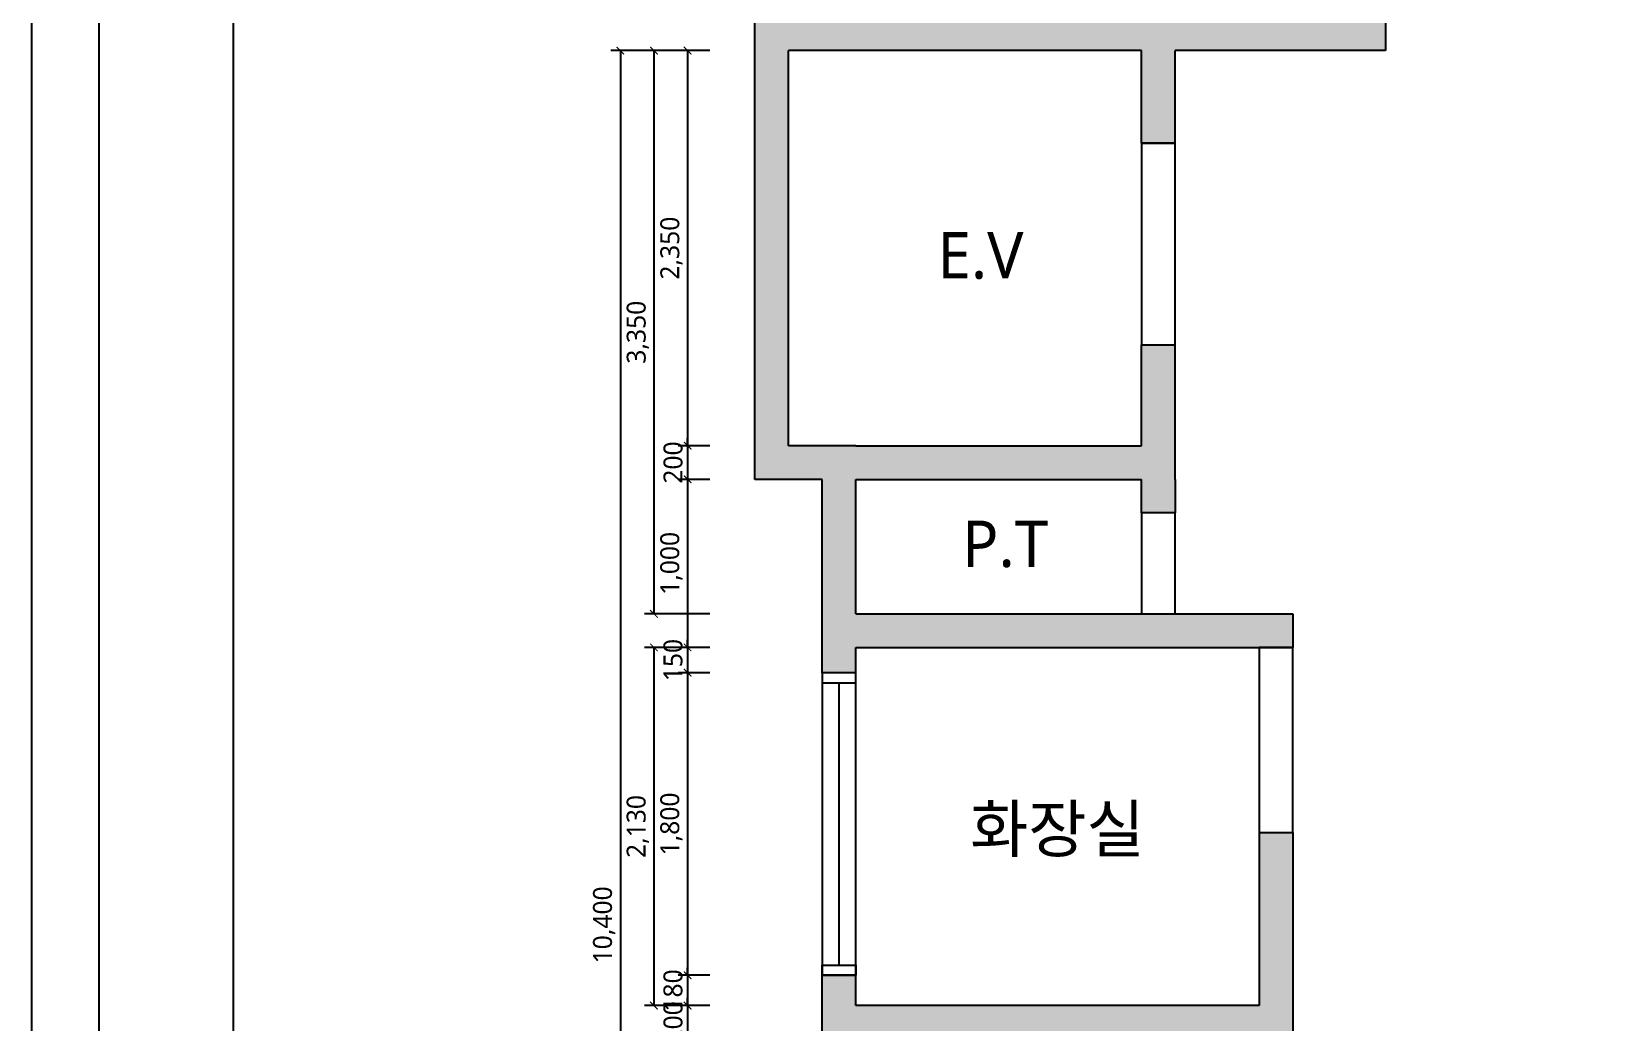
# Model space of a CAD drawing. Header units: metres. Extents: x 11578468 to 47831421, y -58341524 to -14256839.
# Drawn here: x 23809107 to 23818513, y -29031197 to -29025304 of the extents above; entities that cross this region are included whole.
import ezdxf
from ezdxf.enums import TextEntityAlignment as Align

# ---------------------------------------------------------------- set-up
doc = ezdxf.new("R2010")
doc.units = ezdxf.units.M
doc.header["$LTSCALE"] = 50
doc.header["$MEASUREMENT"] = 0
doc.linetypes.add('CEN', pattern=[62, 60, -1, 0, -1])
doc.layers.get('0').update_dxf_attribs({"linetype": 'CONTINUOUS'})
doc.layers.get('DEFPOINTS').update_dxf_attribs({"linetype": 'CONTINUOUS'})
for name, color, linetype in [('3.기호.계단선', 30, 'CONTINUOUS'), ('CEN', 250, 'CEN'), ('FORM(YOURNAME)-1', 1, 'CONTINUOUS'), ('FORM(YOURNAME)-11', 1, 'CONTINUOUS'), ('wall', 3, 'CONTINUOUS'), ('WIN', 4, 'CONTINUOUS')]:
    doc.layers.add(name, color=color, linetype=linetype)
for name, color, linetype, lineweight in [('DIM', 7, 'CONTINUOUS', 15), ('ha', 8, 'CONTINUOUS', 5), ('wall2', 3, 'CONTINUOUS', 25)]:
    doc.layers.add(name, color=color, linetype=linetype, lineweight=lineweight)
doc.styles.add('N 맑은고딕', font='malgun.ttf')
doc.styles.add('NEW 맑은고딕', font='malgun.ttf')
doc.styles.add('YOURNAME', font='malgun.ttf')
doc.dimstyles.new('JJ IN 45', dxfattribs={"dimscale": 45, "dimtxt": 2.5, "dimasz": 1, "dimexe": 1.25, "dimexo": 1.5, "dimtad": 1, "dimdec": 6, "dimlunit": 6, "dimtxsty": 'N 맑은고딕', "dimblk": 'ARCHTICK', "dimcen": 2.5, "dimclrd": 256, "dimclre": 256, "dimclrt": 256, "dimadec": 0, "dimazin": 0, "dimtfac": 1, "dimtdec": 6, "dimtix": 1, "dimtmove": 0, "dimatfit": 3, "dimldrblk": 'ARCHTICK', "dimfxl": 1, "dimarcsym": 0})

# ---------------------------------------------------------------- blocks, each defined once
blk = doc.blocks.new('FORM-ELEVATION')
at = {"layer": 'DEFPOINTS', "color": 158}
blk.add_lwpolyline([(-10309, -21692), (71691, -21692), (71691, 35708), (-10309, 35708)], close=True, dxfattribs=at)
at = {"layer": 'DEFPOINTS'}
blk.add_lwpolyline([(-8309, 33708), (61071, 33708), (61071, -19692), (-8309, -19692)], close=True, dxfattribs=at)
at = {"layer": 'FORM(YOURNAME)-11', "color": 250}
blk.add_lwpolyline([(-11309, -22692), (72691, -22692), (72691, 36708), (-11309, 36708)], close=True, dxfattribs=at)
at = {"layer": 'FORM(YOURNAME)-11', "color": 3, "style": 'YOURNAME'}
for tag, height, p in [('1', 451, (71041, -1219)), ('2', 451, (71041, -1863)), ('3', 451, (71041, -3150)), ('4', 451, (71041, -5081)), ('5', 515, (71041, -7398)), ('6', 515, (71041, -9650)), ('7', 515, (71041, -11903)), ('8', 515, (71041, -14155)), ('9', 515, (71041, -16408)), ('10', 515, (66791, -18596)), ('11', 515, (71041, -18660)), ('12', 515, (66791, -20848)), ('13', 515, (71041, -20848))]:
    blk.add_attdef(tag, text='', height=height, dxfattribs=at).set_placement(p, align=Align.MIDDLE_RIGHT)
blk = doc.blocks.new('*U1961')
at = {"layer": 'WIN', "linetype": 'Continuous'}
blk.add_line((60, 100), (1740, 100), dxfattribs=at)
for points in [[(0, 0), (1800, 0), (1800, 200), (0, 200)], [(0, 0), (60, 0), (60, 200), (0, 200)], [(1800, 0), (1740, 0), (1740, 200), (1800, 200)]]:
    blk.add_lwpolyline(points, close=True, dxfattribs=at)
blk = doc.blocks.new('_ArchTick')
at = {"color": 0, "linetype": 'ByBlock', "const_width": 0.15}
blk.add_lwpolyline([(-0.5, -0.5), (0.5, 0.5)], dxfattribs=at)
blk = doc.blocks.new('*D407')
at = {"layer": 'DEFPOINTS', "color": 0, "transparency": 16777216}
for p in [(23724552, -29133957), (23724352, -29136307), (23724552, -29136307)]:
    blk.add_point(p, dxfattribs=at)
at = {"layer": 'DIM', "lineweight": -2, "transparency": 16777216}
for p, q in [((23724484.5, -29133957), (23724295.8, -29133957)), ((23724352, -29133957), (23724352, -29136307)), ((23724484.5, -29136307), (23724295.8, -29136307))]:
    blk.add_line(p, q, dxfattribs=at)
at = {"layer": 'DIM', "lineweight": -2, "transparency": 16777216, "xscale": 45, "yscale": 45, "zscale": 45}
for p, rotation in [((23724352, -29133957), 90), ((23724352, -29136307), 270)]:
    blk.add_blockref('_ArchTick', p, dxfattribs=dict(at, rotation=rotation))
at = {"layer": 'DIM', "transparency": 16777216, "insert": (23724256.3, -29135132), "char_height": 112.5, "attachment_point": 5, "rotation": 90, "style": 'N 맑은고딕'}
blk.add_mtext('2,350', dxfattribs=at)
blk = doc.blocks.new('*D408')
at = {"layer": 'DEFPOINTS', "color": 0, "transparency": 16777216}
for p in [(23724552, -29136307), (23724352, -29136507), (23724552, -29136507)]:
    blk.add_point(p, dxfattribs=at)
at = {"layer": 'DIM', "lineweight": -2, "transparency": 16777216}
for p, q in [((23724484.5, -29136307), (23724295.8, -29136307)), ((23724352, -29136307), (23724352, -29136262)), ((23724352, -29136307), (23724352, -29136507)), ((23724484.5, -29136507), (23724295.8, -29136507)), ((23724352, -29136507), (23724352, -29136552))]:
    blk.add_line(p, q, dxfattribs=at)
at = {"layer": 'DIM', "lineweight": -2, "transparency": 16777216, "xscale": 45, "yscale": 45, "zscale": 45}
for p, rotation in [((23724352, -29136307), 270), ((23724352, -29136507), 90)]:
    blk.add_blockref('_ArchTick', p, dxfattribs=dict(at, rotation=rotation))
at = {"layer": 'DIM', "transparency": 16777216, "insert": (23724265.8, -29136407), "char_height": 112.5, "attachment_point": 5, "rotation": 90, "style": 'N 맑은고딕'}
blk.add_mtext('200', dxfattribs=at)
blk = doc.blocks.new('*D409')
at = {"layer": 'DEFPOINTS', "color": 0, "transparency": 16777216}
for p in [(23724552, -29136507), (23724352, -29137507), (23724552, -29137507)]:
    blk.add_point(p, dxfattribs=at)
at = {"layer": 'DIM', "lineweight": -2, "transparency": 16777216}
for p, q in [((23724484.5, -29136507), (23724295.8, -29136507)), ((23724352, -29136507), (23724352, -29137507)), ((23724484.5, -29137507), (23724295.8, -29137507))]:
    blk.add_line(p, q, dxfattribs=at)
at = {"layer": 'DIM', "lineweight": -2, "transparency": 16777216, "xscale": 45, "yscale": 45, "zscale": 45}
for p, rotation in [((23724352, -29136507), 90), ((23724352, -29137507), 270)]:
    blk.add_blockref('_ArchTick', p, dxfattribs=dict(at, rotation=rotation))
at = {"layer": 'DIM', "transparency": 16777216, "insert": (23724256, -29137007), "char_height": 112.5, "attachment_point": 5, "rotation": 90, "style": 'N 맑은고딕'}
blk.add_mtext('1,000', dxfattribs=at)
blk = doc.blocks.new('*D410')
at = {"layer": 'DEFPOINTS', "color": 0, "transparency": 16777216}
for p in [(23724552, -29137507), (23724352, -29137657), (23724552, -29137657)]:
    blk.add_point(p, dxfattribs=at)
at = {"layer": 'DIM', "lineweight": -2, "transparency": 16777216}
for p, q in [((23724484.5, -29137507), (23724295.8, -29137507)), ((23724352, -29137507), (23724352, -29137462)), ((23724352, -29137507), (23724352, -29137657)), ((23724484.5, -29137657), (23724295.8, -29137657)), ((23724352, -29137657), (23724352, -29137702))]:
    blk.add_line(p, q, dxfattribs=at)
at = {"layer": 'DIM', "lineweight": -2, "transparency": 16777216, "xscale": 45, "yscale": 45, "zscale": 45}
for p, rotation in [((23724352, -29137507), 270), ((23724352, -29137657), 90)]:
    blk.add_blockref('_ArchTick', p, dxfattribs=dict(at, rotation=rotation))
at = {"layer": 'DIM', "transparency": 16777216, "insert": (23724265.4, -29137582), "char_height": 112.5, "attachment_point": 5, "rotation": 90, "style": 'N 맑은고딕'}
blk.add_mtext('150', dxfattribs=at)
blk = doc.blocks.new('*D411')
at = {"layer": 'DEFPOINTS', "color": 0, "transparency": 16777216}
for p in [(23724552, -29137657), (23724352, -29139457), (23724552, -29139457)]:
    blk.add_point(p, dxfattribs=at)
at = {"layer": 'DIM', "lineweight": -2, "transparency": 16777216}
for p, q in [((23724484.5, -29137657), (23724295.8, -29137657)), ((23724352, -29137657), (23724352, -29139457)), ((23724484.5, -29139457), (23724295.8, -29139457))]:
    blk.add_line(p, q, dxfattribs=at)
at = {"layer": 'DIM', "lineweight": -2, "transparency": 16777216, "xscale": 45, "yscale": 45, "zscale": 45}
for p, rotation in [((23724352, -29137657), 90), ((23724352, -29139457), 270)]:
    blk.add_blockref('_ArchTick', p, dxfattribs=dict(at, rotation=rotation))
at = {"layer": 'DIM', "transparency": 16777216, "insert": (23724256, -29138557), "char_height": 112.5, "attachment_point": 5, "rotation": 90, "style": 'N 맑은고딕'}
blk.add_mtext('1,800', dxfattribs=at)
blk = doc.blocks.new('*D412')
at = {"layer": 'DEFPOINTS', "color": 0, "transparency": 16777216}
for p in [(23724552, -29139457), (23724352, -29139637), (23724552, -29139637)]:
    blk.add_point(p, dxfattribs=at)
at = {"layer": 'DIM', "lineweight": -2, "transparency": 16777216}
for p, q in [((23724352, -29139457), (23724352, -29139412)), ((23724484.5, -29139457), (23724295.8, -29139457)), ((23724352, -29139457), (23724352, -29139637)), ((23724484.5, -29139637), (23724295.8, -29139637)), ((23724352, -29139637), (23724352, -29139682))]:
    blk.add_line(p, q, dxfattribs=at)
at = {"layer": 'DIM', "lineweight": -2, "transparency": 16777216, "xscale": 45, "yscale": 45, "zscale": 45}
for p, rotation in [((23724352, -29139457), 270), ((23724352, -29139637), 90)]:
    blk.add_blockref('_ArchTick', p, dxfattribs=dict(at, rotation=rotation))
at = {"layer": 'DIM', "transparency": 16777216, "insert": (23724265.4, -29139547), "char_height": 112.5, "attachment_point": 5, "rotation": 90, "style": 'N 맑은고딕'}
blk.add_mtext('180', dxfattribs=at)
blk = doc.blocks.new('*D413')
at = {"layer": 'DEFPOINTS', "color": 0, "transparency": 16777216}
for p in [(23724552, -29139637), (23724352, -29139837), (23724552, -29139837)]:
    blk.add_point(p, dxfattribs=at)
at = {"layer": 'DIM', "lineweight": -2, "transparency": 16777216}
for p, q in [((23724352, -29139637), (23724352, -29139592)), ((23724484.5, -29139637), (23724295.8, -29139637)), ((23724352, -29139637), (23724352, -29139837)), ((23724484.5, -29139837), (23724295.8, -29139837)), ((23724352, -29139837), (23724352, -29139882))]:
    blk.add_line(p, q, dxfattribs=at)
at = {"layer": 'DIM', "lineweight": -2, "transparency": 16777216, "xscale": 45, "yscale": 45, "zscale": 45}
for p, rotation in [((23724352, -29139637), 270), ((23724352, -29139837), 90)]:
    blk.add_blockref('_ArchTick', p, dxfattribs=dict(at, rotation=rotation))
at = {"layer": 'DIM', "transparency": 16777216, "insert": (23724265.8, -29139737), "char_height": 112.5, "attachment_point": 5, "rotation": 90, "style": 'N 맑은고딕'}
blk.add_mtext('200', dxfattribs=at)
blk = doc.blocks.new('*D419')
at = {"layer": 'DEFPOINTS', "color": 0, "transparency": 16777216}
for p in [(23724552, -29133957), (23724152, -29137307), (23724552, -29137307)]:
    blk.add_point(p, dxfattribs=at)
at = {"layer": 'DIM', "lineweight": -2, "transparency": 16777216}
for p, q in [((23724484.5, -29133957), (23724095.8, -29133957)), ((23724152, -29133957), (23724152, -29137307)), ((23724484.5, -29137307), (23724095.8, -29137307))]:
    blk.add_line(p, q, dxfattribs=at)
at = {"layer": 'DIM', "lineweight": -2, "transparency": 16777216, "xscale": 45, "yscale": 45, "zscale": 45}
for p, rotation in [((23724152, -29133957), 90), ((23724152, -29137307), 270)]:
    blk.add_blockref('_ArchTick', p, dxfattribs=dict(at, rotation=rotation))
at = {"layer": 'DIM', "transparency": 16777216, "insert": (23724056.3, -29135632), "char_height": 112.5, "attachment_point": 5, "rotation": 90, "style": 'N 맑은고딕'}
blk.add_mtext('3,350', dxfattribs=at)
blk = doc.blocks.new('*D420')
at = {"layer": 'DEFPOINTS', "color": 0, "transparency": 16777216}
for p in [(23724552, -29137507), (23724152, -29139637), (23724552, -29139637)]:
    blk.add_point(p, dxfattribs=at)
at = {"layer": 'DIM', "lineweight": -2, "transparency": 16777216}
for p, q in [((23724484.5, -29137507), (23724095.8, -29137507)), ((23724152, -29137507), (23724152, -29139637)), ((23724484.5, -29139637), (23724095.8, -29139637))]:
    blk.add_line(p, q, dxfattribs=at)
at = {"layer": 'DIM', "lineweight": -2, "transparency": 16777216, "xscale": 45, "yscale": 45, "zscale": 45}
for p, rotation in [((23724152, -29137507), 90), ((23724152, -29139637), 270)]:
    blk.add_blockref('_ArchTick', p, dxfattribs=dict(at, rotation=rotation))
at = {"layer": 'DIM', "transparency": 16777216, "insert": (23724056, -29138572), "char_height": 112.5, "attachment_point": 5, "rotation": 90, "style": 'N 맑은고딕'}
blk.add_mtext('2,130', dxfattribs=at)
blk = doc.blocks.new('*D422')
at = {"layer": 'DEFPOINTS', "color": 0, "transparency": 16777216}
for p in [(23724533.9, -29133957), (23723952, -29144357), (23724552, -29144357)]:
    blk.add_point(p, dxfattribs=at)
at = {"layer": 'DIM', "lineweight": -2, "transparency": 16777216}
for p, q in [((23724466.4, -29133957), (23723895.8, -29133957)), ((23723952, -29133957), (23723952, -29144357)), ((23724484.5, -29144357), (23723895.8, -29144357))]:
    blk.add_line(p, q, dxfattribs=at)
at = {"layer": 'DIM', "lineweight": -2, "transparency": 16777216, "xscale": 45, "yscale": 45, "zscale": 45}
for p, rotation in [((23723952, -29133957), 90), ((23723952, -29144357), 270)]:
    blk.add_blockref('_ArchTick', p, dxfattribs=dict(at, rotation=rotation))
at = {"layer": 'DIM', "transparency": 16777216, "insert": (23723856, -29139157), "char_height": 112.5, "attachment_point": 5, "rotation": 90, "style": 'N 맑은고딕'}
blk.add_mtext('10,400', dxfattribs=at)
blk = doc.blocks.new('sdagdgds')
at = {"layer": 'ha', "transparency": 33554687}
h = blk.add_hatch(color=256, dxfattribs=at)
h.dxf.hatch_style = 1
h.paths.add_polyline_path([(23725502, -29128457), (23728302, -29128457), (23728302, -29132607), (23728502, -29132607), (23728502, -29128257), (23728302, -29128257), (23725302, -29128257), (23725302, -29132557), (23725502, -29132557)])
h.paths.add_polyline_path([(23728502, -29133657), (23728302, -29133657), (23728302, -29133757), (23725502, -29133757), (23725502, -29133657), (23725302, -29133657), (23725302, -29133757), (23724848.0976572, -29133757), (23724752, -29133757), (23724752, -29136507), (23725152, -29136507), (23725152, -29137657), (23725352, -29137657), (23725352, -29137507), (23727752, -29137507), (23727952, -29137507), (23727952, -29137307), (23725352, -29137307), (23725352, -29136507), (23727052, -29136507), (23727052, -29136707), (23727252, -29136707), (23727252, -29136507), (23727252, -29135757), (23727252, -29135707), (23727052, -29135707), (23727052, -29135757), (23727052, -29136307), (23725352, -29136307), (23724952, -29136307), (23724952, -29133957), (23727052, -29133957), (23727052, -29134507), (23727252, -29134507), (23727252, -29133957), (23728502, -29133957)])
h.paths.add_polyline_path([(23727952, -29138607), (23727752, -29138607), (23727752, -29139637), (23725352, -29139637), (23725352, -29139457), (23725152, -29139457), (23725152, -29140057), (23725352, -29140057), (23725352, -29139837), (23727752, -29139837), (23727752, -29139907), (23727952, -29139907), (23727952, -29139837)])
h.paths.add_polyline_path([(23727952, -29141007), (23727752, -29141007), (23727752, -29142007), (23725352, -29142007), (23725352, -29141857), (23725152, -29141857), (23725152, -29144557), (23725652, -29144557), (23725652, -29144657), (23729552, -29144657), (23729552, -29144457), (23725852, -29144457), (23725852, -29144357), (23725352, -29144357), (23725352, -29142207), (23727952, -29142207)])
h.paths.add_polyline_path([(23731552, -29144307), (23730852, -29144307), (23730852, -29144457), (23730732, -29144457), (23730732, -29144657), (23732052, -29144657), (23732052, -29144457), (23731552, -29144457)])
h.paths.add_polyline_path([(23739502, -29144457), (23736702, -29144457), (23736702, -29144307), (23736002, -29144307), (23736002, -29144457), (23733202, -29144457), (23733202, -29144657), (23739502, -29144657)])
h.paths.add_polyline_path([(23745902, -29143307), (23745702, -29143307), (23745702, -29144457), (23744702, -29144457), (23744702, -29144307), (23744002, -29144307), (23744002, -29144457), (23743102, -29144457), (23743102, -29144657), (23745902, -29144657)])
h.paths.add_polyline_path([(23745902, -29133157), (23745702, -29133157), (23745702, -29139657), (23745902, -29139657)])
h.paths.add_polyline_path([(23745902, -29140857), (23745702, -29140857), (23745702, -29142157), (23745902, -29142157)])
h.paths.add_polyline_path([(23744602, -29136307), (23743902, -29136307), (23743902, -29136657), (23744602, -29136657)])
h.paths.add_polyline_path([(23736702, -29136307), (23736002, -29136307), (23736002, -29136657), (23736702, -29136657)])
h.paths.add_polyline_path([(23731602, -29136307), (23730902, -29136307), (23730902, -29136657), (23731602, -29136657)])
h.paths.add_polyline_path([(23745902, -29130707), (23745702, -29130707), (23745702, -29131957), (23745902, -29131957)])
h.paths.add_polyline_path([(23745902, -29128257), (23743802, -29128257), (23743802, -29128457), (23743802, -29128707), (23744502, -29128707), (23744502, -29128457), (23745702, -29128457), (23745702, -29129607), (23745902, -29129607)])
h.paths.add_polyline_path([(23731602, -29128457), (23731602, -29128257), (23730902, -29128257), (23730902, -29130107), (23731102, -29130107), (23731102, -29128707), (23731602, -29128707)])
h.paths.add_polyline_path([(23736702, -29128257), (23736002, -29128257), (23736002, -29128457), (23736002, -29128707), (23736702, -29128707), (23736702, -29128457)])
at = {"layer": 'CEN'}
for points in [[(23727052, -29135707), (23727252, -29135707), (23727252, -29134507), (23727052, -29134507)], [(23727052, -29137307), (23727252, -29137307), (23727252, -29136707), (23727052, -29136707)], [(23727752, -29138607), (23727952, -29138607), (23727952, -29137507), (23727752, -29137507)]]:
    blk.add_lwpolyline(points, close=True, dxfattribs=at)
at = {"layer": 'wall'}
for p, q in [((23728502, -29133657), (23728502, -29133957)), ((23724752, -29136507), (23724752, -29133757)), ((23727052, -29133957), (23724952, -29133957)), ((23724952, -29136307), (23724952, -29133957)), ((23727052, -29134507), (23727052, -29133957)), ((23728502, -29133957), (23727252, -29133957)), ((23727252, -29134507), (23727252, -29133957)), ((23727052, -29134507), (23727252, -29134507)), ((23727052, -29135757), (23727052, -29135707)), ((23727052, -29135707), (23727252, -29135707)), ((23727252, -29135757), (23727252, -29135707)), ((23727052, -29136307), (23727052, -29135757)), ((23727252, -29136507), (23727252, -29135757)), ((23725352, -29136307), (23724952, -29136307)), ((23725352, -29136307), (23727052, -29136307)), ((23725152, -29136507), (23724752, -29136507)), ((23725152, -29137657), (23725152, -29136507)), ((23725352, -29137307), (23725352, -29136507)), ((23725352, -29136507), (23727052, -29136507)), ((23727052, -29136707), (23727052, -29136507)), ((23727252, -29136507), (23727252, -29136707)), ((23727252, -29136707), (23727052, -29136707)), ((23725352, -29137307), (23727952, -29137307)), ((23727952, -29137307), (23727952, -29137507)), ((23725352, -29137657), (23725352, -29137507)), ((23725352, -29137507), (23727752, -29137507)), ((23727752, -29137507), (23727952, -29137507)), ((23727752, -29137507), (23727952, -29137507)), ((23725352, -29137657), (23725152, -29137657)), ((23727752, -29138607), (23727752, -29139637)), ((23727752, -29138607), (23727952, -29138607)), ((23727952, -29138607), (23727952, -29139837)), ((23725152, -29140057), (23725152, -29139457)), ((23725352, -29139457), (23725152, -29139457)), ((23725352, -29139637), (23725352, -29139457)), ((23727752, -29139637), (23725352, -29139637))]:
    blk.add_line(p, q, dxfattribs=at)
at = {"layer": 'WIN', "linetype": 'Continuous', "rotation": 270}
blk.add_blockref('*U1961', (23725152, -29137657), dxfattribs=at)
at = {"layer": 'wall2', "char_height": 275.88175264, "attachment_point": 1, "style": 'NEW 맑은고딕'}
for s, insert in [('E.V', (23725837.5421157, -29135036.5379508)), ('P.T', (23725983.7020641, -29136752.057361)), ('화장실', (23726031.7854218, -29138448.4827187))]:
    blk.add_mtext_dynamic_manual_height_columns(s, width=3673.452008802, gutter_width=1379.4087632, heights=[0], dxfattribs=dict(at, insert=insert))
at = {"layer": 'DIM'}
for base, p1, p2, picture, middle in [((23723952.0000000298, -29144357.0000000112), (23724533.8698122613, -29133957), (23724552, -29144357), '*D422', (23723856.0081521906, -29139157.0000000112)), ((23724152.0000000298, -29137307.0000000112), (23724552, -29133957), (23724552, -29137307), '*D419', (23724056.3138587102, -29135632.0000000112)), ((23724352.0000000298, -29136307.0000000112), (23724552, -29133957), (23724552, -29136307), '*D407', (23724256.3138587102, -29135132.0000000112)), ((23724352, -29136507), (23724552, -29136307), (23724552, -29136507), '*D408', (23724265.7525476, -29136407)), ((23724352.0000000298, -29137507.0000000112), (23724552, -29136507), (23724552, -29137507), '*D409', (23724256.0081521906, -29137007.0000000112)), ((23724152.0000000298, -29139637.0000000112), (23724552, -29137507), (23724552, -29139637), '*D420', (23724056.0081521906, -29138572.0000000112)), ((23724352, -29137657), (23724552, -29137507), (23724552, -29137657), '*D410', (23724265.446841, -29137582)), ((23724352.0000000298, -29139457.0000000112), (23724552, -29137657), (23724552, -29139457), '*D411', (23724256.0081521906, -29138557.0000000112)), ((23724352, -29139637), (23724552, -29139457), (23724552, -29139637), '*D412', (23724265.446841, -29139547)), ((23724352, -29139837), (23724552, -29139637), (23724552, -29139837), '*D413', (23724265.7525476, -29139737))]:
    dim = blk.add_linear_dim(base=base, p1=p1, p2=p2, angle=90, dimstyle='JJ IN 45', dxfattribs=at)
    dim.commit()
    dim.dimension.update_dxf_attribs({"geometry": picture, "text_midpoint": middle})

msp = doc.modelspace()

# ---------------------------------------------------------------- block references
at = {"layer": '3.기호.계단선'}
msp.add_blockref('sdagdgds', (88655.7, 108539.8), dxfattribs=at)
at = {"layer": 'FORM(YOURNAME)-1', "xscale": 0.4, "yscale": 0.4, "zscale": 0.4}
msp.add_blockref('FORM-ELEVATION', (23813630.1, -29030970.5), dxfattribs=at)

doc.saveas('drawing.dxf')
